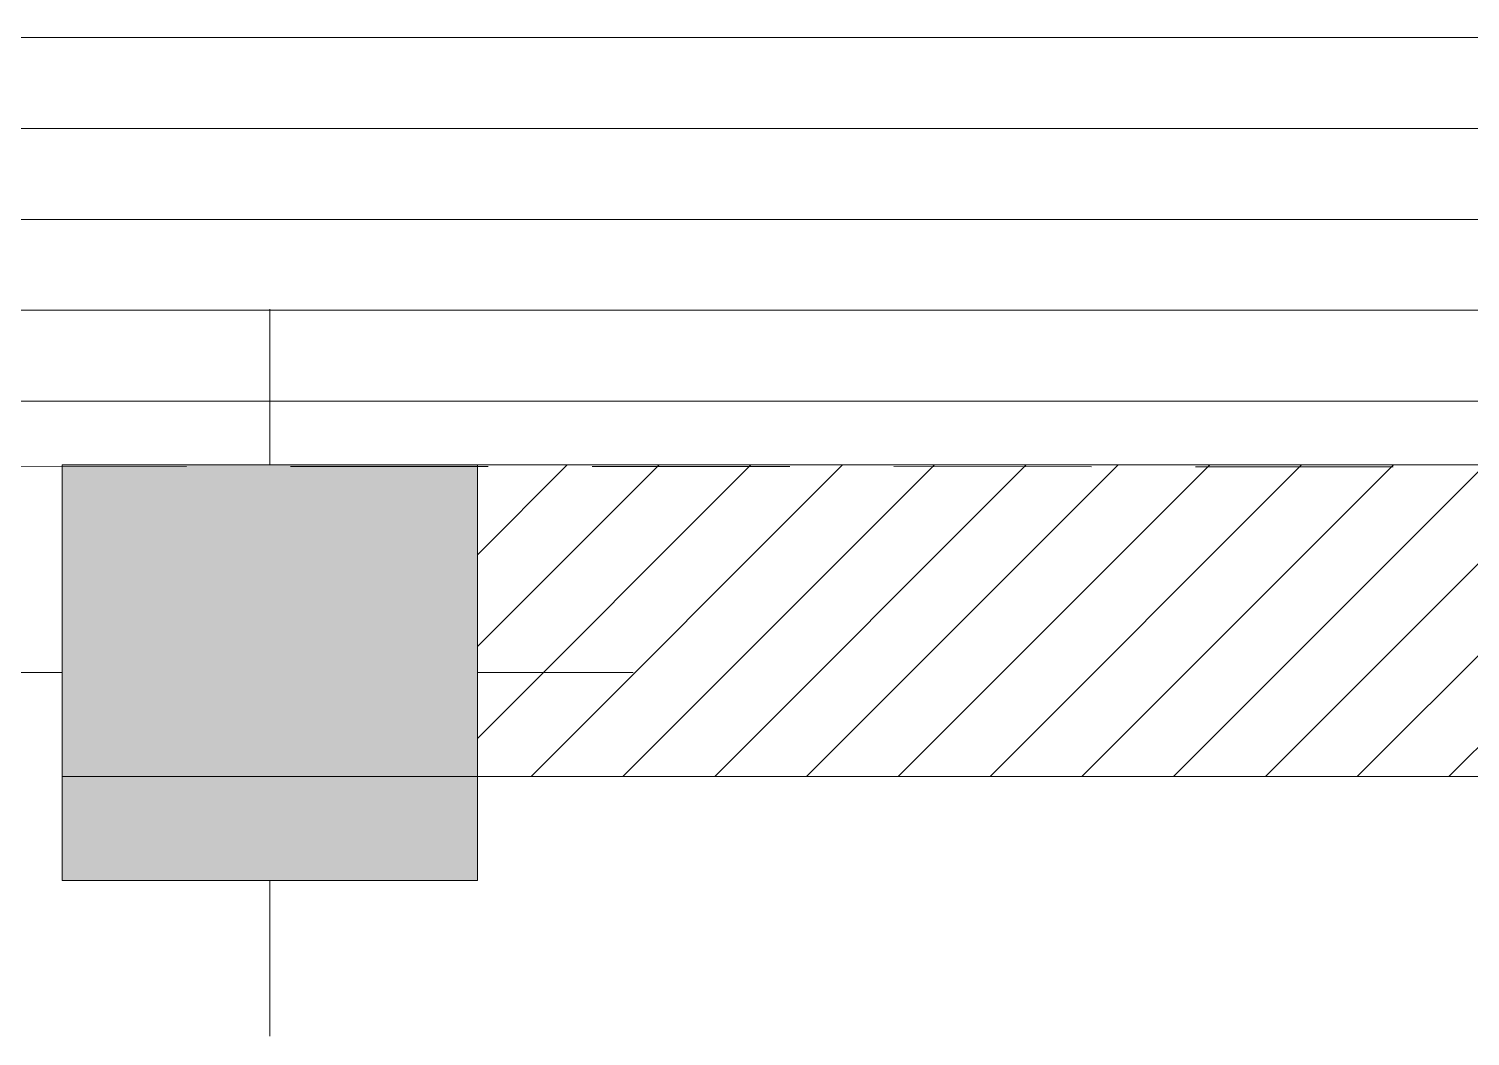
# Model space of a CAD drawing. Header units: inches. Extents: x 70 to 1974, y -315 to 363.
# Drawn here: x 904.995 to 906.383, y 208.321 to 209.291 of the extents above; entities that cross this region are included whole.
import ezdxf

# ---------------------------------------------------------------- set-up
doc = ezdxf.new("R2010")
doc.units = ezdxf.units.IN
doc.header["$MEASUREMENT"] = 0
doc.linetypes.add('DASHDOT', pattern=[1, 0.5, -0.25, 0, -0.25])
doc.linetypes.add('DASHED2', pattern=[9.525, 6.35, -3.175])
doc.layers.add('AX', color=7, linetype='Continuous', lineweight=18, true_color=0xb7ad8f)
doc.layers.add('moble', color=7, linetype='Continuous', lineweight=5, true_color=0x32414e)
doc.layers.add('hidden line', color=252, linetype='Continuous', lineweight=5)

# ---------------------------------------------------------------- blocks, each defined once
blk = doc.blocks.new('AAAA')
at = {"layer": 'AX'}
h = blk.add_hatch(color=256, dxfattribs=at)
h.dxf.hatch_style = 1
h.paths.add_polyline_path([(0.7004, 0.6232), (0.3004, 0.6232), (0.3004, 0.2232), (0.7004, 0.2232)])
at = {"layer": 'AX', "linetype": 'DASHDOT'}
for p, q in [((0.5004, 0.6232), (0.5004, 0.7732)), ((0.3004, 0.4232), (0.1504, 0.4232)), ((0.7004, 0.4232), (0.8504, 0.4232)), ((0.5004, 0.2232), (0.5004, 0.0732))]:
    blk.add_line(p, q, dxfattribs=at)
at = {"layer": 'AX'}
blk.add_lwpolyline([(0.3004, 0.2232), (0.7004, 0.2232), (0.7004, 0.6232), (0.3004, 0.6232)], close=True, dxfattribs=at)
blk = doc.blocks.new('s3')
at = {"layer": 'AX', "linetype": 'Continuous'}
h = blk.add_hatch(dxfattribs=at)
h.set_pattern_fill('ANSI31', color=256, scale=0.5)
h.set_pattern_definition([(45, (-0.3, 0), (-0.044194174, 0.044194174), [])])
h.paths.add_polyline_path([(238.7229, 29.0762), (236.842, 29.0762), (236.842, 28.7762), (238.7229, 28.7762)])
h.paths.add_polyline_path([(236.842, 29.0762), (236.5207, 29.0762), (236.5207, 28.7762), (236.842, 28.7762)])
blk.add_lwpolyline([(238.4729, 29.0762), (236.1207, 29.0762), (236.1207, 28.7762), (238.4729, 28.7762)], close=True, dxfattribs=at)
blk.add_blockref('AAAA', (235.8203, 28.453), dxfattribs=at)

msp = doc.modelspace()

# ---------------------------------------------------------------- hatches: boundary and pattern name
at = {"layer": 'moble', "true_color": 0x636466}
h = msp.add_hatch(dxfattribs=at)
h.set_pattern_fill('ANSI31', color=251, scale=0.7, angle=315)
h.set_pattern_definition([(0, (612.2862, 179.794975), (2e-17, 0.0875), [])])
h.paths.add_polyline_path([(907.8718, 215.13761), (901.81521, 215.13761), (901.81521, 214.93318), (901.05713, 214.95008), (900.88638, 208.87001), (909.05486, 208.86724), (909.05336, 210.41905), (907.86488, 210.41905)])
h.paths.add_polyline_path([(902.29101, 214.29713), (905.24839, 214.29713), (905.24839, 213.39126), (902.29101, 213.39126)], flags=16)
h.paths.add_polyline_path([(901.74345, 211.87639), (904.71497, 211.87639), (904.71497, 210.99228), (902.81826, 210.99228), (902.81826, 209.85558), (901.30089, 209.85558), (901.30089, 210.99228), (901.74345, 210.99228)], flags=16)
h.paths.add_polyline_path([(903.67947, 213.35187), (906.69599, 213.35187), (906.69599, 212.42631), (903.67947, 212.42631)], flags=16)
h.paths.add_polyline_path([(903.85629, 210.36605), (907.2807, 210.36605), (907.2807, 209.31352), (903.85629, 209.31352)], flags=16)
h.paths.add_polyline_path([(906.0433, 214.53542), (907.05488, 214.53542), (907.05488, 213.49344), (906.0433, 213.49344)], flags=16)
h.paths.add_polyline_path([(906.0433, 211.9496), (907.33939, 211.9496), (907.33939, 210.74974), (906.0433, 210.74974)], flags=16)

# ---------------------------------------------------------------- linework, layer by layer
at = {"layer": 'hidden line', "linetype": 'DASHED2', "ltscale": 0.03}
msp.add_line((900.59872, 208.8713), (910.76961, 208.86785), dxfattribs=at)

# ---------------------------------------------------------------- block references
msp.add_blockref('s3', (668.90605, 179.79497))

doc.saveas('drawing.dxf')
